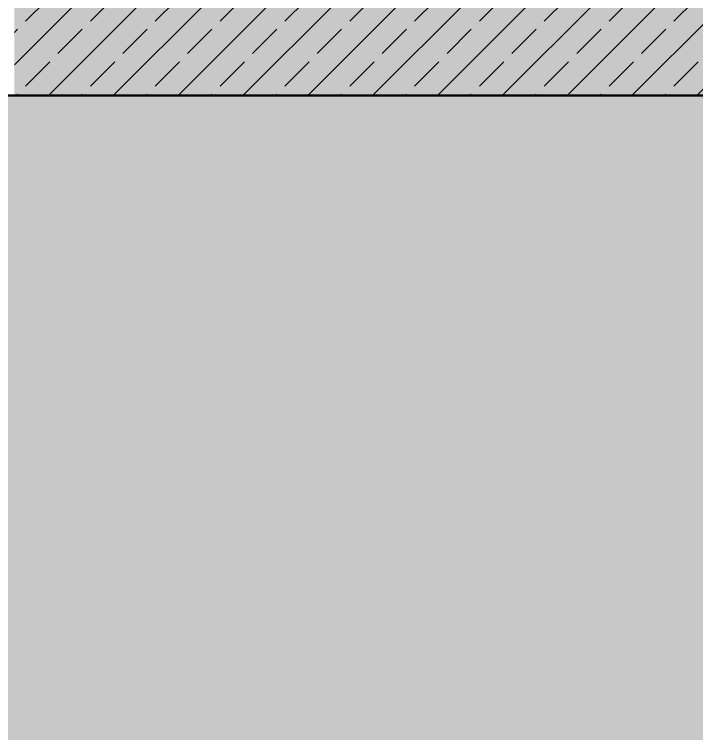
# Model space of a CAD drawing. Header units: metres. Extents: x -22.4 to 53.1, y 133.6 to 157.9.
# Drawn here: x -1.632 to 0.154, y 136.169 to 138.052 of the extents above; entities that cross this region are included whole.
import ezdxf

# ---------------------------------------------------------------- set-up
doc = ezdxf.new("R2010")
doc.units = ezdxf.units.M
doc.header["$MEASUREMENT"] = 0
for name, color, linetype in [('10  Wand Massiv', 7, 'Continuous'), ('10  Wand Massiv_Schnittschraffur', 7, 'Continuous'), ('Neubau_10  Treppen + Rampen', 7, 'Continuous')]:
    doc.layers.add(name, color=color, linetype=linetype)

msp = doc.modelspace()

# ---------------------------------------------------------------- hatches: boundary and pattern name
at = {"layer": '10  Wand Massiv_Schnittschraffur', "linetype": 'Continuous', "lineweight": 0, "true_color": 0xffffff}
msp.add_hatch(color=7, dxfattribs=at).paths.add_polyline_path([(-1.6316, 137.8399), (0.3494, 137.8399), (0.3494, 138.0899), (-1.6316, 138.0899)])
at = {"layer": '10  Wand Massiv_Schnittschraffur', "linetype": 'Continuous', "lineweight": 13, "true_color": 0x000100}
h = msp.add_hatch(dxfattribs=at)
h.set_pattern_fill('Beton__Stahlbeton_0001', color=98, style=0, pattern_type=2)
h.set_pattern_definition([(225, (-110.10794, 75.26466), (-0.08485281, 0.08485281), []), (225, (-110.06552, 75.22224), (-0.08485281, 0.08485281), [0.09, -0.03])])
h.paths.add_polyline_path([(-1.6316, 137.8399), (0.3494, 137.8399), (0.3494, 138.0899), (-1.6316, 138.0899)])
at = {"layer": 'Neubau_10  Treppen + Rampen', "linetype": 'Continuous', "lineweight": 0, "true_color": 0x8f8f8f}
msp.add_hatch(color=252, dxfattribs=at).paths.add_polyline_path([(-5.7669, 137.8399), (-5.7669, 133.7291), (0.9503, 133.7291), (0.9503, 137.8399)])

# ---------------------------------------------------------------- linework, layer by layer
at = {"layer": '10  Wand Massiv', "color": 7, "linetype": 'Continuous', "lineweight": 50, "ltscale": 1000, "flags": 128}
msp.add_lwpolyline([(-1.6995, 137.8399), (0.3494, 137.8399)], dxfattribs=at)
at = {"layer": 'Neubau_10  Treppen + Rampen', "color": 8, "linetype": 'Continuous', "lineweight": 35, "ltscale": 1000, "flags": 128}
msp.add_lwpolyline([(0.9503, 133.7291), (0.9503, 137.8399), (-5.7669, 137.8399), (-5.7669, 133.7291)], dxfattribs=at)

doc.saveas('drawing.dxf')
